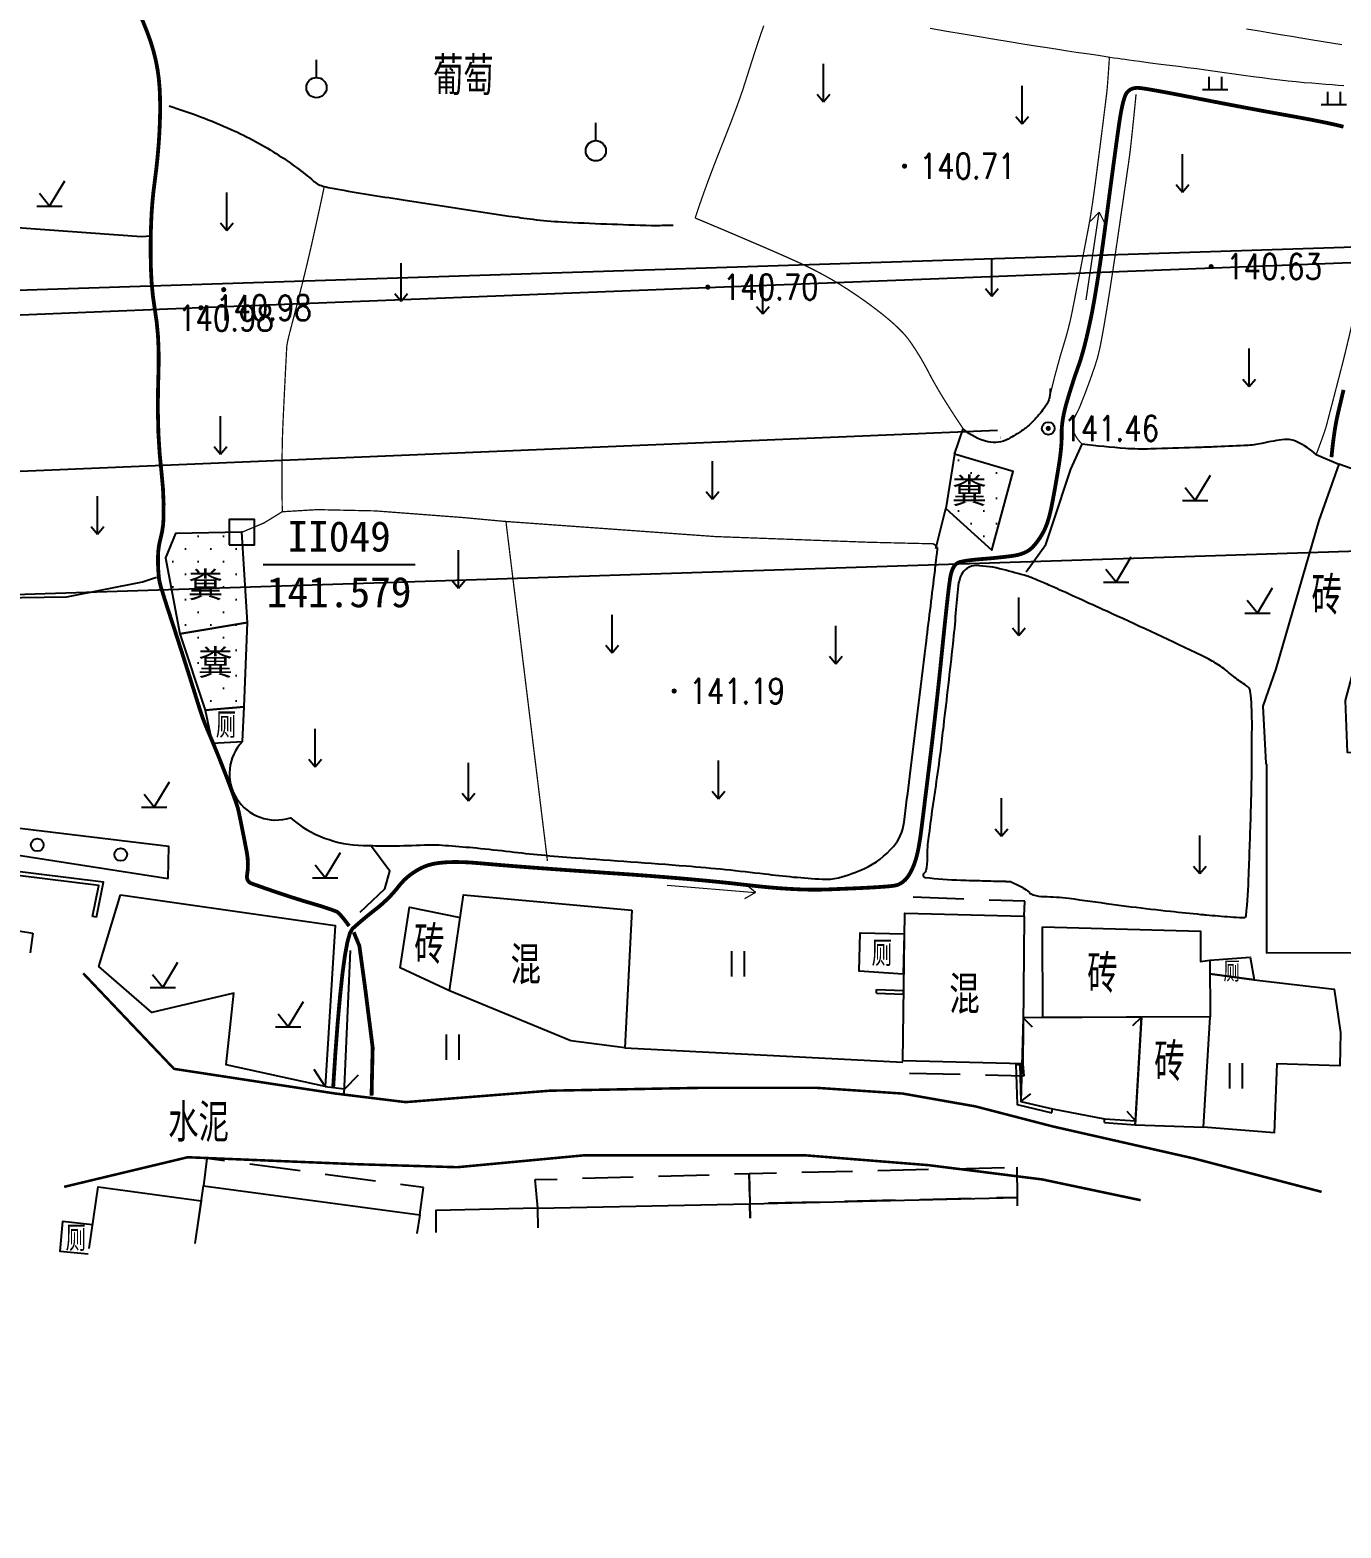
# Model space of a CAD drawing. Extents: x 529262 to 576451, y 2694391 to 2717535.
# Drawn here: x 566489.9 to 566541.6, y 2709348.9 to 2709408 of the extents above; entities that cross this region are included whole.
import ezdxf
from ezdxf.enums import TextEntityAlignment as Align
from ezdxf.xclip import XClip

# ---------------------------------------------------------------- set-up
doc = ezdxf.new("R2010")
doc.units = 0
doc.header["$XCLIPFRAME"] = 0
for name, pattern in [('X2', [10, 8, -2]), ('X3', [5, 4, -1]), ('X5', [3, 2, -1])]:
    doc.linetypes.add(name, pattern=pattern)
for name, color, linetype in [('DLDW', 8, 'Continuous'), ('DLSS', 4, 'Continuous'), ('DMTZ', 8, 'Continuous'), ('GCD', 8, 'Continuous'), ('GXYZ', 8, 'Continuous'), ('JMD', 8, 'Continuous'), ('KZD', 8, 'Continuous'), ('PP-COM', 7, 'Continuous'), ('RD-中线', 40, 'Continuous'), ('RD-红线', 7, 'Continuous'), ('ZBTZ', 8, 'Continuous'), ('ZJ', 7, 'Continuous'), ('污水管径标注_W10-', 202, 'Continuous')]:
    doc.layers.add(name, color=color, linetype=linetype)
doc.layers.add('SXSS', color=5, linetype='Continuous', lineweight=0)
doc.styles.add('HZ', font='rs.shx', dxfattribs={"width": 0.8, "bigfont": 'hztxt.shx'})
doc.styles.add('宋体', font='', dxfattribs={"width": 0.75})
doc.styles.get('宋体').set_extended_font_data('SimSun')
doc.linetypes.add('10421', pattern='A,2,[150,AAA.SHX,S=0.5,R=0,X=0,Y=0.5],1e-11', length=2)
doc.linetypes.add('10422', pattern='A,0.75,[150,AAA.SHX,S=0.5,R=0,X=0,Y=0.5],1.5,[177,AAA.SHX,S=1,R=0,X=0,Y=0.4],0.75', length=3)
doc.linetypes.add('1161', pattern='A,0,[149,AAA.SHX,S=0.15,R=0,X=0,Y=0],-1.6', length=1.6)
pattern_1 = [(0, (114.99765, 2.56804), (0.5, 0.5), [0, -1]), (0, (115.49765, 3.06804), (0.5, 0.5), [0, -1])]

# ---------------------------------------------------------------- blocks, each defined once
blk = doc.blocks.new('A$C19FD0107')
at = {"layer": 'RD-中线', "color": 8, "linetype": 'Continuous'}
blk.add_lwpolyline([(-3086.581, 14893.647), (-3108.229, 14899.635, 0.000046), (-3108.317, 14899.659), (-3236.522, 14935.098, 0.007364), (-3240.798, 14936.212), (-3481.528, 14995.181, 0.065736), (-3741.789, 15023.648), (-4056.288, 15016.622, -0.003768), (-4058.096, 15016.595), (-4121.61, 15016.134, 0.002785), (-4122.947, 15016.117), (-4376.617, 15011.447), (-4572.915, 15005.069)], format="xyb", dxfattribs=at)
at = {"layer": 'RD-中线', "color": 8, "linetype": 'Continuous', "flags": 128}
for points in [[(-4490.734, 14139.438, 0), (-4490.29, 14139.417)], [(-3818.251, 14086.168, 0), (-3817.74, 14086.169)]]:
    blk.add_lwpolyline(points, format="xyb", dxfattribs=at)
at = {"layer": 'RD-红线', "color": 8, "linetype": 'Continuous', "flags": 128}
blk.add_lwpolyline([(-4408.707, 14998.398), (-4537.913, 14994.2)], dxfattribs=at)
blk = doc.blocks.new('gc170')
at = {"color": 8, "linetype": 'Continuous'}
blk.add_circle((0, 0), 0.5, dxfattribs=at)
blk = doc.blocks.new('gc123')
at = {"color": 8}
for p, q in [((0, 0), (1.2, 2)), ((-1, 0), (1, 0)), ((0, 0), (-0.8, 1))]:
    blk.add_line(p, q, dxfattribs=at)
blk = doc.blocks.new('gc125')
at = {"color": 8}
blk.add_line((0, 0.8), (0, 2.2), dxfattribs=at)
blk.add_circle((0, 0), 0.8, dxfattribs=at)
blk = doc.blocks.new('gc119')
at = {"color": 8}
for p, q in [((-1, 0), (1, 0)), ((-0.5, 1), (-0.5, 0)), ((0.5, 1), (0.5, 0))]:
    blk.add_line(p, q, dxfattribs=at)
blk = doc.blocks.new('gc120')
at = {"color": 8}
for p, q in [((0, 0), (0, 3)), ((-0.5, 0.6), (0, 0)), ((0, 0), (0.5, 0.6))]:
    blk.add_line(p, q, dxfattribs=at)
blk = doc.blocks.new('gc121')
at = {"color": 8}
for p, q in [((-0.5, -1), (-0.5, 1)), ((0.5, -1), (0.5, 1))]:
    blk.add_line(p, q, dxfattribs=at)
blk = doc.blocks.new('gc086')
at = {"color": 8}
for p, q in [((0, 0), (7, 0)), ((7, 0), (6.18, 0.57)), ((7, 0), (6.18, -0.57))]:
    blk.add_line(p, q, dxfattribs=at)
blk = doc.blocks.new('gc115')
at = {"color": 8}
blk.add_lwpolyline([(-1, -1), (1, -1), (1, 1), (-1, 1)], close=True, dxfattribs=at)
blk.add_point((0, 0), dxfattribs=at)
blk = doc.blocks.new('GC200')
at = {"linetype": 'Continuous', "const_width": 0.2, "flags": 128}
blk.add_lwpolyline([(-0.1, 0, 1), (0.1, 0, 1)], format="xyb", close=True, dxfattribs=at)

msp = doc.modelspace()

# ---------------------------------------------------------------- hatches: boundary and pattern name
at = {"layer": 'DLDW', "linetype": 'Continuous'}
h = msp.add_hatch(dxfattribs=at)
h.set_pattern_fill('1061', color=252, scale=0.5, style=0)
h.set_pattern_definition(pattern_1)
h.paths.add_polyline_path([(566526.001, 2709389.163), (566527.808, 2709387.509), (566528.649, 2709390.621), (566526.334, 2709391.297)])
h = msp.add_hatch(dxfattribs=at)
h.set_pattern_fill('1061', color=252, scale=0.5, style=0)
h.set_pattern_definition(pattern_1)
h.paths.add_polyline_path([(566498.219, 2709388.221), (566495.604, 2709388.168), (566495.205, 2709387.207), (566495.78, 2709384.207), (566498.443, 2709384.66)])
h = msp.add_hatch(dxfattribs=at)
h.set_pattern_fill('1061', color=252, scale=0.5, style=0)
h.set_pattern_definition(pattern_1)
h.paths.add_polyline_path([(566495.78, 2709384.207), (566496.768, 2709381.198), (566498.306, 2709381.328), (566498.443, 2709384.66)])

# ---------------------------------------------------------------- linework, layer by layer
at = {"layer": 'DLDW', "color": 252, "linetype": 'Continuous', "flags": 128}
for points, elevation in [([(566526.001, 2709389.163), (566527.808, 2709387.509), (566528.649, 2709390.621), (566526.334, 2709391.297)], 141.288), ([(566498.219, 2709388.221), (566495.604, 2709388.168), (566495.205, 2709387.207), (566495.78, 2709384.207), (566498.443, 2709384.66)], 141.579), ([(566495.78, 2709384.207), (566496.768, 2709381.198), (566498.306, 2709381.328), (566498.443, 2709384.66)], 141.579), ([(566496.768, 2709381.198), (566497.05, 2709379.895), (566498.251, 2709379.967), (566498.306, 2709381.328)], 141.579), ([(566524.318, 2709370.789), (566522.576, 2709370.906), (566522.614, 2709372.415), (566524.357, 2709372.372)], -854.001)]:
    msp.add_lwpolyline(points, close=True, dxfattribs=dict(at, elevation=elevation))
for points, elevation in [([(566536.414, 2709371.33), (566538.011, 2709371.447), (566538.165, 2709370.56), (566536.416, 2709370.8)], -853.897), ([(566492.332, 2709360.894), (566491.139, 2709361.025), (566491.035, 2709359.847), (566492.159, 2709359.748)], -853.038)]:
    msp.add_lwpolyline(points, dxfattribs=dict(at, elevation=elevation))
at = {"layer": 'DLSS', "linetype": 'X3', "const_width": 0.15, "flags": 128}
msp.add_lwpolyline([(566491.21, 2709417.953, 0.020497), (566491.327, 2709416.384, 0.035976), (566491.494, 2709415.503, 0.005733), (566492.07, 2709413.429, 0.030897), (566492.205, 2709413.052, 0.013934), (566492.751, 2709411.873, -0.010537), (566493.484, 2709410.318, -0.004494), (566494.092, 2709408.922, -0.006685), (566494.479, 2709407.975, -0.038993), (566494.823, 2709406.85, -0.04086), (566494.976, 2709405.737, -0.017964), (566494.995, 2709404.781, -0.014194), (566494.941, 2709403.571, -0.015871), (566494.779, 2709402.035, 0.01993), (566494.66, 2709400.811, 0.01149), (566494.624, 2709399.74, 0.010384), (566494.635, 2709398.555, 0.03402), (566494.789, 2709397.004, -0.0353), (566494.933, 2709395.507, -0.014641), (566494.929, 2709394.472, 0.009824), (566494.908, 2709392.93, 0.027323), (566495.053, 2709390.552, -0.036304), (566495.13, 2709388.76, -0.059079), (566495.013, 2709387.98, 0.062971), (566494.91, 2709387.246, 0.02709), (566494.941, 2709386.486, 0.050442), (566495.02, 2709386.084, 0.005658), (566495.405, 2709384.87, -0.003279), (566496.078, 2709382.78, -0.000968), (566496.484, 2709381.484, 0.003351), (566496.603, 2709381.11, 0.023642), (566496.859, 2709380.434, -0.010074), (566497.503, 2709378.863, -0.003531), (566497.832, 2709377.995, -0.005887), (566498.019, 2709377.471, -0.030907), (566498.097, 2709377.19, -0.005489), (566498.417, 2709375.582, -0.089422), (566498.424, 2709374.675, 0.288108), (566498.539, 2709374.395, 0.069125), (566498.61, 2709374.358, 0.004463), (566499.772, 2709373.954, 0.011189), (566501.105, 2709373.537, -0.018273), (566501.918, 2709373.27, -0.119938), (566502.065, 2709373.17, -0.033578), (566502.454, 2709372.681)], format="xyb", dxfattribs=at)
msp.add_lwpolyline([(566502.635, 2709372.437), (566502.858, 2709371.896), (566503.082, 2709370.263), (566503.382, 2709367.889), (566503.339, 2709365.985)], dxfattribs=at)
at = {"layer": 'DLSS', "linetype": 'X2', "const_width": 0.1, "flags": 128}
msp.add_lwpolyline([(566540.827, 2709362.192), (566535.79, 2709363.509), (566530.212, 2709364.775), (566527.169, 2709365.564), (566524.294, 2709366.071), (566520.912, 2709366.296), (566516.29, 2709366.296), (566510.372, 2709366.184), (566504.679, 2709365.733), (566501.917, 2709366.071), (566495.544, 2709367.046), (566491.961, 2709370.815)], dxfattribs=at)
at = {"layer": 'DLSS', "linetype": 'Continuous', "flags": 128}
for points in [[(566501.508, 2709366.354), (566501.068, 2709367.022)], [(566502.266, 2709366.242), (566502.828, 2709366.812)], [(566501.508, 2709366.354), (566502.265, 2709366.252)]]:
    msp.add_lwpolyline(points, dxfattribs=at)
at = {"layer": 'DLSS', "linetype": 'Continuous', "const_width": 0.1, "flags": 128}
msp.add_lwpolyline([(566533.685, 2709361.863), (566529.798, 2709362.683), (566525.329, 2709363.244), (566520.412, 2709363.637), (566515.928, 2709363.637), (566511.758, 2709363.637), (566506.723, 2709363.165), (566502.75, 2709363.283), (566496.085, 2709363.558), (566491.207, 2709362.389)], dxfattribs=at)
at = {"layer": 'DMTZ', "linetype": '10422', "flags": 128}
for points in [[(566493.438, 2709373.915), (566501.897, 2709372.707), (566501.508, 2709366.354)], [(566502.258, 2709366.044), (566502.512, 2709371.721)]]:
    msp.add_lwpolyline(points, dxfattribs=at)
at = {"layer": 'DMTZ', "linetype": '10422'}
msp.add_lwpolyline([(566536.416, 2709370.8), (566538.165, 2709370.56), (566541.317, 2709370.193), (566541.571, 2709368.478), (566541.547, 2709367.171), (566539.064, 2709367.24), (566538.955, 2709364.525), (566536.159, 2709364.744)], dxfattribs=at)
at = {"layer": 'DMTZ', "linetype": '10421', "flags": 128}
msp.add_lwpolyline([(566513.332, 2709367.88), (566524.298, 2709367.312)], dxfattribs=at)
at = {"layer": 'GXYZ', "linetype": 'Continuous'}
msp.add_line((566528.041, 2709392.237, 24.628), (566483.161, 2709390.35, 24.628), dxfattribs=at)
at = {"layer": 'JMD', "linetype": 'Continuous'}
for p, q in [((566492.48, 2709373.033), (566492.333, 2709373.063)), ((566523.262, 2709370.034), (566523.268, 2709370.184)), ((566524.323, 2709369.989), (566524.329, 2709370.139)), ((566529.052, 2709369.063), (566529.401, 2709368.706)), ((566533.722, 2709369.084), (566533.359, 2709368.741)), ((566528.765, 2709367.214), (566528.915, 2709367.219)), ((566528.957, 2709365.754), (566529.353, 2709366.059)), ((566530.177, 2709365.317), (566530.211, 2709365.463)), ((566533.477, 2709364.992), (566533.148, 2709365.368)), ((566532.254, 2709364.929), (566532.264, 2709365.079)), ((566533.468, 2709364.842), (566533.479, 2709364.991))]:
    msp.add_line(p, q, dxfattribs=at)
at = {"layer": 'JMD', "linetype": 'Continuous', "flags": 128}
for points, elevation in [([(566546.291, 2709389.223), (566541.502, 2709390.912), (566540.715, 2709388.685), (566539.022, 2709382.833), (566538.504, 2709381.352), (566538.631, 2709379.103), (566538.649, 2709379.074), (566538.651, 2709371.621), (566542.758, 2709371.643), (566542.844, 2709379.515), (566541.844, 2709379.524), (566541.763, 2709381.588), (566543.201, 2709386.922), (566546.294, 2709386.71)], -855.879), ([(566513.605, 2709373.312), (566513.332, 2709367.88), (566511.202, 2709368.155), (566506.418, 2709370.125), (566506.969, 2709373.918)], -854.169), ([(566529.035, 2709367.241), (566524.3, 2709367.362), (566524.381, 2709373.196), (566529.091, 2709373.067)], -851.958), ([(566529.812, 2709372.646), (566536.052, 2709372.484), (566536.05, 2709371.288), (566536.414, 2709371.33), (566536.424, 2709369.096), (566529.828, 2709369.067)], -854.234)]:
    msp.add_lwpolyline(points, close=True, dxfattribs=dict(at, elevation=elevation))
at = {"layer": 'JMD', "flags": 128}
for points, elevation in [([(566492.48, 2709373.033), (566492.759, 2709374.414), (566478.195, 2709376.21), (566475.35, 2709376.609), (566470.028, 2709378.808), (566469.04, 2709377.095), (566468.931, 2709375.843)], 144.081), ([(566523.262, 2709370.034), (566524.323, 2709369.989)], -854.181), ([(566528.765, 2709367.214), (566528.811, 2709365.634), (566530.177, 2709365.317)], -852.759), ([(566532.254, 2709364.929), (566533.468, 2709364.842)], -854.62)]:
    msp.add_lwpolyline(points, dxfattribs=dict(at, elevation=elevation))
at = {"layer": 'JMD', "linetype": 'Continuous', "flags": 128}
for points, elevation in [([(566492.333, 2709373.063), (566492.58, 2709374.285), (566478.176, 2709376.061), (566475.311, 2709376.463), (566470.092, 2709378.619), (566469.186, 2709377.049), (566469.081, 2709375.83)], 144.081), ([(566506.418, 2709370.125), (566504.464, 2709371.026), (566504.839, 2709373.428), (566506.832, 2709373.018)], -853.38), ([(566523.268, 2709370.184), (566524.329, 2709370.139)], -854.181), ([(566528.915, 2709367.219), (566528.957, 2709365.754), (566530.211, 2709365.463)], -852.759), ([(566532.264, 2709365.079), (566533.479, 2709364.991)], -854.62), ([(566492.19, 2709359.956), (566492.557, 2709362.386), (566496.62, 2709361.834), (566496.365, 2709360.148)], -852.976), ([(566518.28, 2709361.155), (566518.269, 2709361.722), (566528.807, 2709361.973), (566528.813, 2709361.64)], 144.239), ([(566509.918, 2709360.771), (566509.902, 2709361.548), (566505.877, 2709361.456), (566505.879, 2709360.586)], 144.313), ([(566509.918, 2709360.771), (566509.902, 2709361.548), (566518.269, 2709361.722), (566518.28, 2709361.155)], 144.313)]:
    msp.add_lwpolyline(points, dxfattribs=dict(at, elevation=elevation))
at = {"layer": 'JMD', "linetype": 'X5', "flags": 128}
for points, elevation in [([(566477.896, 2709373.214), (566478.049, 2709374.343), (566489.972, 2709372.4), (566489.821, 2709371.222)], -851.506), ([(566529.091, 2709373.067), (566529.112, 2709373.658), (566524.403, 2709373.826), (566524.381, 2709373.196)], -851.958), ([(566529.035, 2709367.241), (566529.081, 2709366.763), (566524.279, 2709366.873), (566524.3, 2709367.362)], -851.958), ([(566505.241, 2709361.287), (566505.385, 2709362.365), (566496.834, 2709363.508), (566496.707, 2709362.428)], -850.224), ([(566509.902, 2709361.548), (566509.797, 2709362.674), (566518.24, 2709362.914), (566518.269, 2709361.722)], 144.313)]:
    msp.add_lwpolyline(points, dxfattribs=dict(at, elevation=elevation))
at = {"layer": 'JMD', "linetype": 'Continuous', "flags": 128}
for points in [[(566533.477, 2709364.992), (566533.722, 2709369.084), (566529.052, 2709369.063), (566528.957, 2709365.754), (566530.211, 2709365.463), (566532.264, 2709365.079)], [(566533.468, 2709364.842), (566536.159, 2709364.744), (566536.424, 2709369.096), (566533.722, 2709369.086)]]:
    msp.add_lwpolyline(points, close=True, dxfattribs=at)
at = {"layer": 'JMD', "linetype": 'X5', "elevation": -852.657, "flags": 128}
msp.add_lwpolyline([(566528.793, 2709363.165), (566528.807, 2709361.973), (566518.269, 2709361.722), (566518.24, 2709362.914)], close=True, dxfattribs=at)
at = {"layer": 'JMD', "linetype": 'Continuous', "flags": 128}
msp.add_lwpolyline([(566496.372, 2709360.149), (566496.707, 2709362.428), (566505.241, 2709361.287), (566505.131, 2709360.551)], dxfattribs=at)
at = {"layer": 'KZD', "linetype": 'Continuous'}
msp.add_line((566499.058, 2709386.951), (566505.058, 2709386.951), dxfattribs=at)
at = {"layer": 'SXSS', "color": 8, "linetype": 'Continuous'}
for points in [[(566525.386, 2709408.117), (566526.037, 2709408), (566526.679, 2709407.888), (566527.314, 2709407.781), (566527.926, 2709407.681), (566528.5, 2709407.587), (566529.036, 2709407.501), (566529.533, 2709407.421), (566529.993, 2709407.348), (566530.414, 2709407.282), (566530.798, 2709407.223), (566531.143, 2709407.171), (566531.456, 2709407.124), (566531.743, 2709407.081), (566532.005, 2709407.042), (566532.24, 2709407.007), (566532.45, 2709406.975), (566532.633, 2709406.948), (566532.791, 2709406.924), (566532.923, 2709406.904), (566533.057, 2709406.885), (566533.22, 2709406.862), (566533.413, 2709406.836), (566533.635, 2709406.806), (566533.886, 2709406.773), (566534.168, 2709406.737), (566534.478, 2709406.697), (566534.818, 2709406.654), (566535.175, 2709406.609), (566535.534, 2709406.563), (566535.896, 2709406.516), (566536.26, 2709406.467), (566536.628, 2709406.417), (566536.998, 2709406.367), (566537.371, 2709406.315), (566537.747, 2709406.262), (566538.119, 2709406.21), (566538.481, 2709406.162), (566538.832, 2709406.118), (566539.173, 2709406.077), (566539.504, 2709406.04), (566539.824, 2709406.006), (566540.134, 2709405.976), (566540.434, 2709405.95), (566540.72, 2709405.926), (566540.99, 2709405.904), (566541.242, 2709405.884), (566541.478, 2709405.866), (566541.697, 2709405.85)], [(566541.619, 2709407.452), (566541.222, 2709407.519), (566540.808, 2709407.588), (566540.396, 2709407.657), (566540.005, 2709407.722), (566539.636, 2709407.784), (566539.288, 2709407.842), (566538.962, 2709407.896), (566538.658, 2709407.946), (566538.375, 2709407.993), (566538.114, 2709408.037), (566537.866, 2709408.078)]]:
    msp.add_lwpolyline(points, dxfattribs=at)
at = {"layer": 'SXSS', "color": 8, "linetype": 'Continuous', "const_width": 0.15, "flags": 128}
for points in [[(566501.821, 2709366.278), (566501.912, 2709367.674), (566502.004, 2709368.895), (566502.098, 2709369.943), (566502.192, 2709370.816), (566502.287, 2709371.516), (566502.384, 2709372.042), (566502.481, 2709372.393), (566502.58, 2709372.571), (566502.681, 2709372.662), (566502.786, 2709372.755), (566502.895, 2709372.85), (566503.008, 2709372.946), (566503.126, 2709373.043), (566503.247, 2709373.142), (566503.373, 2709373.243), (566503.503, 2709373.345), (566503.633, 2709373.449), (566503.758, 2709373.556), (566503.878, 2709373.666), (566503.994, 2709373.778), (566504.105, 2709373.892), (566504.211, 2709374.009), (566504.313, 2709374.129), (566504.41, 2709374.251), (566504.509, 2709374.371), (566504.615, 2709374.485), (566504.729, 2709374.592), (566504.851, 2709374.692), (566504.981, 2709374.785), (566505.118, 2709374.872), (566505.263, 2709374.952), (566505.416, 2709375.025), (566505.588, 2709375.089), (566505.79, 2709375.139), (566506.023, 2709375.175), (566506.286, 2709375.198), (566506.579, 2709375.208), (566506.903, 2709375.205), (566507.257, 2709375.188), (566507.642, 2709375.157), (566508.07, 2709375.119), (566508.555, 2709375.078), (566509.097, 2709375.034), (566509.695, 2709374.988), (566510.35, 2709374.94), (566511.062, 2709374.888), (566511.83, 2709374.835), (566512.655, 2709374.778), (566513.486, 2709374.721), (566514.273, 2709374.663), (566515.014, 2709374.605), (566515.711, 2709374.546), (566516.363, 2709374.488), (566516.97, 2709374.429), (566517.532, 2709374.37), (566518.05, 2709374.311), (566518.534, 2709374.257), (566518.996, 2709374.211), (566519.435, 2709374.174), (566519.852, 2709374.147), (566520.246, 2709374.128), (566520.617, 2709374.118), (566520.967, 2709374.117), (566521.293, 2709374.124), (566521.598, 2709374.136), (566521.881, 2709374.148), (566522.143, 2709374.159), (566522.383, 2709374.169), (566522.601, 2709374.179), (566522.799, 2709374.189), (566522.974, 2709374.198), (566523.128, 2709374.206), (566523.267, 2709374.214), (566523.395, 2709374.223), (566523.512, 2709374.231), (566523.62, 2709374.239), (566523.717, 2709374.247), (566523.804, 2709374.255), (566523.881, 2709374.264), (566523.948, 2709374.272), (566524.008, 2709374.283), (566524.067, 2709374.298), (566524.125, 2709374.319), (566524.181, 2709374.345), (566524.236, 2709374.377), (566524.289, 2709374.413), (566524.34, 2709374.454), (566524.39, 2709374.501), (566524.439, 2709374.554), (566524.486, 2709374.613), (566524.533, 2709374.68), (566524.578, 2709374.755), (566524.623, 2709374.836), (566524.666, 2709374.924), (566524.709, 2709375.02), (566524.75, 2709375.123), (566524.791, 2709375.237), (566524.829, 2709375.366), (566524.866, 2709375.511), (566524.902, 2709375.671), (566524.936, 2709375.847), (566524.968, 2709376.037), (566524.999, 2709376.244), (566525.029, 2709376.465), (566525.059, 2709376.71), (566525.094, 2709376.987), (566525.132, 2709377.295), (566525.174, 2709377.635), (566525.22, 2709378.007), (566525.27, 2709378.41), (566525.323, 2709378.845), (566525.38, 2709379.311), (566525.439, 2709379.8), (566525.498, 2709380.299), (566525.557, 2709380.811), (566525.616, 2709381.334), (566525.674, 2709381.869), (566525.733, 2709382.416), (566525.791, 2709382.974), (566525.849, 2709383.544), (566525.905, 2709384.092), (566525.956, 2709384.587), (566526.003, 2709385.027), (566526.045, 2709385.412), (566526.082, 2709385.744), (566526.115, 2709386.021), (566526.144, 2709386.243), (566526.168, 2709386.412), (566526.193, 2709386.545), (566526.225, 2709386.663), (566526.264, 2709386.766), (566526.309, 2709386.853), (566526.362, 2709386.925), (566526.421, 2709386.982), (566526.487, 2709387.023), (566526.559, 2709387.049), (566526.64, 2709387.067), (566526.728, 2709387.083), (566526.824, 2709387.099), (566526.929, 2709387.114), (566527.042, 2709387.128), (566527.163, 2709387.141), (566527.292, 2709387.153), (566527.429, 2709387.165), (566527.571, 2709387.176), (566527.713, 2709387.188), (566527.855, 2709387.201), (566527.998, 2709387.215), (566528.142, 2709387.23), (566528.286, 2709387.246), (566528.43, 2709387.263), (566528.575, 2709387.281), (566528.715, 2709387.302), (566528.845, 2709387.329), (566528.965, 2709387.363), (566529.075, 2709387.404), (566529.175, 2709387.45), (566529.265, 2709387.503), (566529.345, 2709387.563), (566529.416, 2709387.628), (566529.48, 2709387.698), (566529.542, 2709387.771), (566529.601, 2709387.847), (566529.658, 2709387.925), (566529.713, 2709388.006), (566529.766, 2709388.09), (566529.817, 2709388.176), (566529.865, 2709388.265), (566529.911, 2709388.361), (566529.956, 2709388.468), (566529.999, 2709388.586), (566530.04, 2709388.714), (566530.08, 2709388.853), (566530.118, 2709389.003), (566530.155, 2709389.163), (566530.189, 2709389.335), (566530.223, 2709389.513), (566530.257, 2709389.694), (566530.29, 2709389.877), (566530.323, 2709390.064), (566530.356, 2709390.253), (566530.389, 2709390.444), (566530.421, 2709390.639), (566530.453, 2709390.836), (566530.483, 2709391.03), (566530.509, 2709391.215), (566530.53, 2709391.391), (566530.546, 2709391.557), (566530.559, 2709391.714), (566530.566, 2709391.862), (566530.57, 2709392.001), (566530.569, 2709392.131), (566530.569, 2709392.26), (566530.578, 2709392.398), (566530.594, 2709392.545), (566530.617, 2709392.701), (566530.648, 2709392.866), (566530.687, 2709393.039), (566530.733, 2709393.221), (566530.787, 2709393.412), (566530.844, 2709393.605), (566530.902, 2709393.792), (566530.958, 2709393.973), (566531.015, 2709394.149), (566531.071, 2709394.319), (566531.126, 2709394.484), (566531.181, 2709394.643), (566531.236, 2709394.796), (566531.291, 2709394.957), (566531.348, 2709395.138), (566531.406, 2709395.339), (566531.465, 2709395.561), (566531.526, 2709395.802), (566531.588, 2709396.064), (566531.651, 2709396.347), (566531.716, 2709396.649), (566531.783, 2709396.986), (566531.853, 2709397.37), (566531.926, 2709397.801), (566532.003, 2709398.281), (566532.083, 2709398.808), (566532.166, 2709399.383), (566532.252, 2709400.005), (566532.341, 2709400.675), (566532.428, 2709401.341), (566532.509, 2709401.951), (566532.583, 2709402.505), (566532.65, 2709403.002), (566532.71, 2709403.444), (566532.763, 2709403.829), (566532.81, 2709404.158), (566532.849, 2709404.431), (566532.886, 2709404.663), (566532.923, 2709404.871), (566532.961, 2709405.054), (566532.999, 2709405.211), (566533.038, 2709405.344), (566533.077, 2709405.452), (566533.117, 2709405.534), (566533.158, 2709405.592), (566533.201, 2709405.634), (566533.248, 2709405.67), (566533.299, 2709405.7), (566533.353, 2709405.724), (566533.412, 2709405.741), (566533.475, 2709405.752), (566533.541, 2709405.757), (566533.612, 2709405.755), (566533.712, 2709405.745), (566533.866, 2709405.723), (566534.075, 2709405.688), (566534.339, 2709405.642), (566534.656, 2709405.584), (566535.029, 2709405.514), (566535.456, 2709405.432), (566535.937, 2709405.338), (566536.439, 2709405.24), (566536.929, 2709405.145), (566537.406, 2709405.054), (566537.871, 2709404.966), (566538.323, 2709404.882), (566538.763, 2709404.801), (566539.191, 2709404.723), (566539.605, 2709404.649), (566539.998, 2709404.578), (566540.359, 2709404.51), (566540.688, 2709404.446), (566540.986, 2709404.386), (566541.251, 2709404.328), (566541.485, 2709404.275), (566541.687, 2709404.224)], [(566541.215, 2709391.184), (566541.24, 2709391.439), (566541.267, 2709391.681), (566541.296, 2709391.91), (566541.326, 2709392.127), (566541.357, 2709392.331), (566541.391, 2709392.522), (566541.425, 2709392.701), (566541.461, 2709392.867), (566541.503, 2709393.048), (566541.556, 2709393.27), (566541.618, 2709393.534), (566541.691, 2709393.839)]]:
    msp.add_lwpolyline(points, dxfattribs=at)
at = {"layer": 'ZBTZ', "linetype": 'Continuous', "const_width": 0.05, "flags": 128}
for points in [[(566516.109, 2709400.622), (566516.21, 2709400.93), (566516.319, 2709401.251), (566516.437, 2709401.587), (566516.564, 2709401.937), (566516.699, 2709402.3), (566516.842, 2709402.678), (566516.994, 2709403.07), (566517.155, 2709403.475), (566517.313, 2709403.875), (566517.459, 2709404.248), (566517.592, 2709404.595), (566517.712, 2709404.915), (566517.82, 2709405.209), (566517.915, 2709405.476), (566517.997, 2709405.717), (566518.066, 2709405.932), (566518.13, 2709406.134), (566518.194, 2709406.336), (566518.259, 2709406.54), (566518.324, 2709406.744), (566518.39, 2709406.95), (566518.457, 2709407.156), (566518.524, 2709407.363), (566518.592, 2709407.571), (566518.663, 2709407.782), (566518.737, 2709407.995), (566518.815, 2709408.212)], [(566526.687, 2709392.296), (566526.464, 2709392.631), (566526.257, 2709392.948), (566526.067, 2709393.246), (566525.893, 2709393.525), (566525.735, 2709393.785), (566525.594, 2709394.027), (566525.469, 2709394.25), (566525.36, 2709394.455), (566525.259, 2709394.647), (566525.158, 2709394.833), (566525.056, 2709395.013), (566524.953, 2709395.186), (566524.849, 2709395.354), (566524.744, 2709395.516), (566524.639, 2709395.671), (566524.533, 2709395.821), (566524.413, 2709395.973), (566524.266, 2709396.135), (566524.092, 2709396.309), (566523.891, 2709396.493), (566523.662, 2709396.688), (566523.407, 2709396.893), (566523.124, 2709397.11), (566522.815, 2709397.337), (566522.49, 2709397.565), (566522.162, 2709397.783), (566521.832, 2709397.992), (566521.499, 2709398.191), (566521.163, 2709398.38), (566520.824, 2709398.56), (566520.482, 2709398.731), (566520.138, 2709398.891), (566519.772, 2709399.055), (566519.367, 2709399.234), (566518.923, 2709399.427), (566518.439, 2709399.636), (566517.915, 2709399.86), (566517.353, 2709400.099), (566516.75, 2709400.353), (566516.109, 2709400.622)], [(566510.279, 2709375.247), (566508.64, 2709388.651)]]:
    msp.add_lwpolyline(points, dxfattribs=at)
at = {"layer": 'ZBTZ', "linetype": 'Continuous', "const_width": 0.05, "elevation": 141.277, "flags": 128}
msp.add_lwpolyline([(566530.089, 2709393.543, -0.018519), (566530.747, 2709395.951, 0.020802), (566530.987, 2709396.948, 0.001507), (566531.625, 2709400.236, 0.008432), (566531.727, 2709400.826, 0.006129), (566531.898, 2709402.018, 0.002101), (566532.34, 2709405.501, 0.011469), (566532.373, 2709405.832, 0.00327), (566532.454, 2709406.994)], format="xyb", dxfattribs=at)
at = {"layer": 'ZBTZ', "linetype": '1161', "flags": 128}
for points, elevation in [([(566494.633, 2709399.905), (566494.259, 2709399.882), (566488.431, 2709400.303), (566482.325, 2709401.035), (566477.414, 2709402.569), (566472.147, 2709404.451), (566468.646, 2709406.359), (566468.396, 2709406.601), (566466.897, 2709406.153), (566465.714, 2709405.664), (566464.83, 2709405.284), (566464.067, 2709405.272), (566462.774, 2709403.881), (566461.27, 2709402.032), (566462.516, 2709398.267), (566465.16, 2709394.401), (566469.815, 2709390.35), (566474.131, 2709388.356), (566479.529, 2709386.814), (566486.841, 2709385.601), (566491.32, 2709385.677), (566494.295, 2709386.264), (566494.857, 2709386.45)], 141.553), ([(566526.334, 2709391.297), (566526.687, 2709392.296)], 141.254), ([(566525.601, 2709387.582), (566526.001, 2709389.163)], 141.579)]:
    msp.add_lwpolyline(points, dxfattribs=dict(at, elevation=elevation))
for points in [[(566495.349, 2709405.043, -0.030915), (566497.8, 2709404.119, -0.037779), (566499.685, 2709403.095, -0.033345), (566501.047, 2709402.081, 0.120165), (566501.473, 2709401.866, 0.015025), (566502.089, 2709401.742, 0.003616), (566504.668, 2709401.324, 0.001307), (566508.766, 2709400.7, 0.005729), (566509.703, 2709400.571, 0.018506), (566510.837, 2709400.47, 0.005945), (566514.376, 2709400.33, 0.011356), (566514.542, 2709400.329, 0.002697), (566515.24, 2709400.345)], [(566540.612, 2709391.287, 0.072957), (566539.85, 2709391.791, 0.134561), (566539.355, 2709391.876, 0.035195), (566538.536, 2709391.738, -0.047702), (566537.928, 2709391.651, -0.000778), (566536.705, 2709391.595, -0.001579), (566536.102, 2709391.571, -0.001567), (566535.838, 2709391.561, -0.000235), (566534.081, 2709391.507, -0.025063), (566533.088, 2709391.527, -0.014484), (566531.38, 2709391.697)]]:
    msp.add_lwpolyline(points, format="xyb", dxfattribs=at)
at = {"layer": 'ZBTZ', "linetype": 'Continuous', "const_width": 0.05, "flags": 128}
for points in [[(566531.38, 2709391.697, -0.127448), (566531.028, 2709392.229, -0.18539), (566531.044, 2709392.675, -0.025084), (566531.179, 2709392.953, 0.02928), (566531.292, 2709393.192, 0.015507), (566531.89, 2709394.808, 0.033157), (566532.095, 2709395.588, 0.006248), (566532.288, 2709396.656, 0.003851), (566532.565, 2709398.394, 0.001385), (566532.682, 2709399.175, 0.000299), (566533.208, 2709402.796, 0.008727), (566533.304, 2709403.557, 0.003425), (566533.503, 2709405.5)], [(566540.612, 2709391.287, 0.006034), (566540.938, 2709392.182, 0.02001), (566541.022, 2709392.457, 0.001327), (566541.613, 2709394.734, 0.00395), (566541.804, 2709395.501, 0.002599), (566542.208, 2709397.225, 0.02234), (566542.245, 2709397.427), (566542.425, 2709398.743), (566542.605, 2709400.059, 0.043286), (566542.609, 2709400.129, 0.003093), (566542.567, 2709401.099, 0.000673), (566542.546, 2709401.501, 0.000203), (566542.476, 2709402.836, 0.005404), (566542.466, 2709402.996, 0.001607), (566542.424, 2709403.533)], [(566501.473, 2709401.866, -0.003585), (566500.985, 2709399.631, -0.005291), (566500.628, 2709398.123, -0.003843), (566500.106, 2709396.087, 0.018005), (566500.007, 2709395.65, 0.033539), (566499.99, 2709395.509, 0.001605), (566499.844, 2709392.543, 0.009423), (566499.808, 2709391.199, 0.005847), (566499.815, 2709389.031)]]:
    msp.add_lwpolyline(points, format="xyb", dxfattribs=at)
at = {"layer": 'ZBTZ', "linetype": '1161', "flags": 128}
for points, elevation in [([(566530.118, 2709393.9, -0.043154), (566530.089, 2709393.543, -0.080994), (566530.028, 2709393.361, -0.043504), (566529.816, 2709393.035, -0.026884), (566529.402, 2709392.56, -0.047528), (566529.058, 2709392.267, -0.030449), (566528.456, 2709391.899, -0.179183), (566527.661, 2709391.792, -0.129017), (566526.687, 2709392.296)], 141.277), ([(566498.251, 2709379.967, 0.786014), (566500.134, 2709376.957, 0.175582), (566503.011, 2709375.86, 0.000975), (566503.981, 2709375.846, 0.006955), (566504.117, 2709375.846, 0.006554), (566505.422, 2709375.883, -0.018782), (566505.877, 2709375.885, -0.01078), (566506.379, 2709375.857, -0.004928), (566507.475, 2709375.762, -0.005096), (566508.809, 2709375.619, 0.00558), (566510.029, 2709375.489, 0.006139), (566511.388, 2709375.377, -0.001915), (566515.749, 2709375.054, -0.011419), (566518.853, 2709374.74, 0.015571), (566521.132, 2709374.529, 0.078361), (566521.766, 2709374.59, 0.045778), (566522.789, 2709374.955, 0.107081), (566523.928, 2709375.817, 0.147324), (566524.352, 2709376.776, 0.000533), (566524.577, 2709378.589, 0.000187), (566525.209, 2709383.745, 0.000001), (566525.549, 2709386.529, 0.000011), (566525.593, 2709386.887, 0.002324), (566525.646, 2709387.345, 0.004639), (566525.67, 2709387.575, 0.200646), (566525.654, 2709387.626, 0.05138), (566525.51, 2709387.765)], 141.579)]:
    msp.add_lwpolyline(points, format="xyb", dxfattribs=dict(at, elevation=elevation))
at = {"layer": 'ZBTZ', "linetype": 'Continuous', "const_width": 0.1}
msp.add_lwpolyline([(566528.156, 2709391.953), (566528.141, 2709391.956)], dxfattribs=at)
at = {"layer": 'ZBTZ', "linetype": '1161', "flags": 128}
for points in [[(566529.167, 2709386.653), (566529.95, 2709387.743), (566530.219, 2709388.571), (566530.925, 2709390.714), (566531.38, 2709391.697)], [(566540.612, 2709391.287), (566541.502, 2709390.912)], [(566502.894, 2709373.226), (566503.857, 2709374.153), (566504.059, 2709374.846), (566503.334, 2709375.825)], [(566501.508, 2709366.354), (566497.599, 2709367.211), (566497.904, 2709370.027), (566494.67, 2709369.276), (566492.574, 2709371.087), (566493.438, 2709373.915)]]:
    msp.add_lwpolyline(points, dxfattribs=at)
at = {"layer": 'ZBTZ', "linetype": 'Continuous', "const_width": 0.05, "elevation": 141.579, "flags": 128}
msp.add_lwpolyline([(566498.219, 2709388.221), (566499.091, 2709388.586), (566499.815, 2709389.031), (566501.191, 2709389.114), (566503.485, 2709389.064), (566507.005, 2709388.797), (566508.526, 2709388.655), (566516.903, 2709388.051), (566522.969, 2709387.826), (566525.51, 2709387.765)], dxfattribs=at)
at = {"layer": 'ZBTZ', "linetype": '1161', "elevation": 141.579, "flags": 128}
msp.add_lwpolyline([(566537.795, 2709373.02, 0.329703), (566537.849, 2709373.08, 0.014632), (566537.954, 2709374.715, 0.000666), (566538.036, 2709377.17, 0.002232), (566538.056, 2709377.902, 0.003839), (566538.071, 2709378.826, 0.00185), (566538.079, 2709380.742, 0.027736), (566538.012, 2709381.948, 0.189232), (566537.927, 2709382.11, 0.039138), (566537.792, 2709382.209, -0.022644), (566537.554, 2709382.373, -0.013095), (566537.097, 2709382.737, 0.023667), (566536.839, 2709382.934, 0.038041), (566536.3, 2709383.248, 0.006052), (566532.756, 2709384.916, 0.000403), (566530.563, 2709385.913, 0.002382), (566530.191, 2709386.08, 0.003295), (566529.923, 2709386.197, 0.001755), (566529.417, 2709386.411, 0.02821), (566529.203, 2709386.487, 0.006441), (566528.245, 2709386.752, 0.057089), (566527.198, 2709386.904, 0.160888), (566526.83, 2709386.795, 0.123744), (566526.616, 2709386.548, 0.08805), (566526.484, 2709386.113, 0.012561), (566526.383, 2709385.033, -0.011111), (566526.272, 2709383.812, -0.000585), (566525.902, 2709380.583, -0.001876), (566525.781, 2709379.578, -0.006226), (566525.597, 2709378.225, 0.004168), (566525.314, 2709376.205, 0.0328), (566525.26, 2709375.384, -0.051448), (566525.207, 2709374.861, -0.199853), (566525.136, 2709374.758, 0.292908), (566525.099, 2709374.676, 0.337908), (566525.179, 2709374.599, 0.023815), (566526.592, 2709374.493, 0.000039), (566527.449, 2709374.47, -0.000077), (566527.884, 2709374.459, -0.000097), (566528.348, 2709374.446, -0.000311), (566528.492, 2709374.442, -0.099098), (566528.602, 2709374.417, -0.022667), (566529.037, 2709374.196, -0.06844), (566529.293, 2709374.002, 0.125238), (566529.446, 2709373.91, 0.07002), (566529.869, 2709373.847, -0.030442), (566530.848, 2709373.777, -0.002724), (566532.531, 2709373.546, 0.005866), (566533.313, 2709373.443, 0.002544), (566534.864, 2709373.266, 0.003299), (566536.062, 2709373.143, 0.002464), (566536.267, 2709373.124, 0.000526), (566537.229, 2709373.043, 0.011028), (566537.708, 2709373.013, 0.060817)], format="xyb", close=True, dxfattribs=at)
at = {"layer": 'ZBTZ', "linetype": '1161', "elevation": 141.68, "flags": 128}
msp.add_lwpolyline([(566495.307, 2709374.553), (566495.335, 2709375.823), (566486.502, 2709376.882), (566486.352, 2709375.949)], close=True, dxfattribs=at)
at = {"layer": '污水管径标注_W10-'}
msp.add_lwpolyline([(566356.709, 2709391.162), (566376.689, 2709392.049), (566396.67, 2709392.937), (566416.649, 2709393.824), (566436.633, 2709394.643), (566456.617, 2709395.461), (566476.6, 2709396.279), (566496.582, 2709397.097), (566516.568, 2709397.875), (566536.553, 2709398.653), (566556.538, 2709399.43), (566576.523, 2709400.208), (566581.888, 2709400.416), (566582.308, 2709388.774)], dxfattribs=at)

# ---------------------------------------------------------------- block references
at = {"layer": 'GCD', "linetype": 'Continuous'}
ref = msp.add_blockref('GC200', (566524.369, 2709402.671, 140.71), dxfattribs=dict(at, xscale=0.5, yscale=0.5, zscale=0.5))
ref.add_attrib('height', '140.71', dxfattribs={"linetype": 'Continuous', "height": 1, "style": 'HZ', "width": 0.8}).set_placement((566524.969, 2709402.671, 140.71), align=Align.MIDDLE_LEFT)
ref = msp.add_blockref('GC200', (566524.369, 2709402.671, 140.71), dxfattribs=dict(at, xscale=0.5, yscale=0.5, zscale=0.5))
ref.add_attrib('height', '140.71', dxfattribs={"linetype": 'Continuous', "height": 1, "style": 'HZ', "width": 0.8}).set_placement((566524.969, 2709402.671, 140.71), align=Align.MIDDLE_LEFT)
ref = msp.add_blockref('GC200', (566536.465, 2709398.703, 140.63), dxfattribs=dict(at, xscale=0.5, yscale=0.5, zscale=0.5))
ref.add_attrib('height', '140.63', dxfattribs={"linetype": 'Continuous', "height": 1, "style": 'HZ', "width": 0.8}).set_placement((566537.065, 2709398.703, 140.63), align=Align.MIDDLE_LEFT)
ref = msp.add_blockref('GC200', (566497.505, 2709397.795, 140.98), dxfattribs=dict(at, xscale=0.5, yscale=0.5, zscale=0.5))
ref.add_attrib('height', '140.98', dxfattribs={"linetype": 'Continuous', "height": 1, "style": 'HZ', "width": 0.8}).set_placement((566495.708, 2709396.666, 140.98), align=Align.MIDDLE_LEFT)
ref = msp.add_blockref('GC200', (566497.505, 2709397.795, 140.98), dxfattribs=dict(at, xscale=0.5, yscale=0.5, zscale=0.5))
ref.add_attrib('height', '140.98', dxfattribs={"linetype": 'Continuous', "height": 1, "style": 'HZ', "width": 0.8}).set_placement((566495.708, 2709396.666, 140.98), align=Align.MIDDLE_LEFT)
ref = msp.add_blockref('GC200', (566516.603, 2709397.896, 140.7), dxfattribs=dict(at, xscale=0.5, yscale=0.5, zscale=0.5))
ref.add_attrib('height', '140.70', dxfattribs={"linetype": 'Continuous', "height": 1, "style": 'HZ', "width": 0.8}).set_placement((566517.203, 2709397.896, 140.7), align=Align.MIDDLE_LEFT)
ref = msp.add_blockref('GC200', (566496.603, 2709397.081, 140.98), dxfattribs=dict(at, xscale=0.5, yscale=0.5, zscale=0.5))
ref.add_attrib('height', '140.98', dxfattribs={"linetype": 'Continuous', "height": 1, "style": 'HZ', "width": 0.8}).set_placement((566497.203, 2709397.081, 140.98), align=Align.MIDDLE_LEFT)
ref = msp.add_blockref('GC200', (566530.039, 2709392.321, 141.462), dxfattribs=dict(at, xscale=0.5, yscale=0.5, zscale=0.5))
ref.add_attrib('height', '141.46', dxfattribs={"linetype": 'Continuous', "height": 1, "style": 'HZ', "width": 0.8}).set_placement((566530.639, 2709392.321, 141.462), align=Align.MIDDLE_LEFT)
ref = msp.add_blockref('GC200', (566515.278, 2709381.956, 141.19), dxfattribs=dict(at, xscale=0.5, yscale=0.5, zscale=0.5))
ref.add_attrib('height', '141.19', dxfattribs={"linetype": 'Continuous', "height": 1, "style": 'HZ', "width": 0.8}).set_placement((566515.878, 2709381.956, 141.19), align=Align.MIDDLE_LEFT)
ref = msp.add_blockref('GC200', (566515.278, 2709381.956, 141.19), dxfattribs=dict(at, xscale=0.5, yscale=0.5, zscale=0.5))
ref.add_attrib('height', '141.19', dxfattribs={"linetype": 'Continuous', "height": 1, "style": 'HZ', "width": 0.8}).set_placement((566515.878, 2709381.956, 141.19), align=Align.MIDDLE_LEFT)
at = {"layer": 'GXYZ', "linetype": 'Continuous', "xscale": 0.5, "yscale": 0.5}
msp.add_blockref('gc170', (566530.039, 2709392.321, 24.628), dxfattribs=at)
at = {"layer": 'KZD', "linetype": 'Continuous', "xscale": 0.5, "yscale": 0.5}
msp.add_blockref('gc115', (566498.219, 2709388.221, 141.579), dxfattribs=at)
at = {"layer": 'PP-COM'}
ref = msp.add_blockref('A$C19FD0107', (570997.993, 2694390.603), dxfattribs=at)
XClip(ref).set_block_clipping_path([(-9366.4383134884, 14428.6043910822), (-3328.4480743363, 17452.7484863754)])
at = {"layer": 'SXSS', "color": 8, "linetype": 'Continuous'}
for p, xscale, yscale, zscale, rotation in [((566531.537, 2709397.394), 0.5000000001274266, 0.5000000001274266, 0.5000000001274266, 81.60669764115895), ((566515.004, 2709374.295), 0.5000000000066451, 0.5000000000066451, 0.5000000000066451, 355.2201230276141)]:
    msp.add_blockref('gc086', p, dxfattribs=dict(at, xscale=xscale, yscale=yscale, zscale=zscale, rotation=rotation))
at = {"layer": 'ZBTZ', "linetype": 'Continuous', "xscale": 0.5, "yscale": 0.5}
for name, p in [('gc125', (566501.165, 2709405.766)), ('gc120', (566521.177, 2709405.203)), ('gc119', (566536.631, 2709405.691)), ('gc120', (566529.012, 2709404.334)), ('gc119', (566541.309, 2709405.103)), ('gc125', (566512.187, 2709403.275)), ('gc120', (566535.33, 2709401.641)), ('gc123', (566490.633, 2709401.084)), ('gc120', (566497.624, 2709400.134)), ('gc120', (566504.506, 2709397.337)), ('gc120', (566527.815, 2709397.539)), ('gc120', (566518.781, 2709396.836)), ('gc120', (566537.963, 2709393.967)), ('gc120', (566497.375, 2709391.308)), ('gc120', (566516.787, 2709389.531)), ('gc123', (566535.837, 2709389.475)), ('gc120', (566492.525, 2709388.15)), ('gc120', (566506.763, 2709386.015)), ('gc123', (566532.717, 2709386.249)), ('gc120', (566528.883, 2709384.153)), ('gc123', (566538.291, 2709385.023)), ('gc120', (566512.837, 2709383.464)), ('gc120', (566521.656, 2709383.028)), ('gc120', (566501.115, 2709378.963)), ('gc120', (566507.162, 2709377.62)), ('gc120', (566517.028, 2709377.708)), ('gc123', (566494.766, 2709377.368)), ('gc120', (566528.192, 2709376.223)), ('gc170', (566490.149, 2709375.881)), ('gc120', (566536.024, 2709374.751)), ('gc170', (566493.444, 2709375.502)), ('gc123', (566501.508, 2709374.589)), ('gc123', (566495.098, 2709370.26)), ('gc121', (566517.802, 2709371.192)), ('gc123', (566500.047, 2709368.704)), ('gc121', (566506.54, 2709367.899)), ('gc121', (566537.457, 2709366.771))]:
    msp.add_blockref(name, p, dxfattribs=at)

# ---------------------------------------------------------------- texts
at = {"layer": 'DLDW', "color": 252, "linetype": 'Continuous', "style": 'HZ', "width": 0.8}
for height, p in [(1, (566497.594, 2709380.625)), (1, (566523.473, 2709371.62)), (0.8, (566537.275, 2709370.903)), (1, (566491.668, 2709360.379))]:
    msp.add_text('厕', height=height, dxfattribs=at).set_placement(p, align=Align.MIDDLE)
at = {"layer": 'JMD', "linetype": 'Continuous', "style": 'HZ', "width": 0.8}
for s, p in [('砖', (566541.628, 2709385.723)), ('砖', (566506.222, 2709371.939)), ('混', (566510.021, 2709371.136)), ('砖', (566532.777, 2709370.801)), ('混', (566527.332, 2709369.972)), ('砖', (566535.419, 2709367.319))]:
    msp.add_text(s, height=1.5, dxfattribs=at).set_placement(p, align=Align.MIDDLE_RIGHT)
at = {"layer": 'KZD', "linetype": 'Continuous', "style": '宋体'}
for s, p in [('II049', (566502.058, 2709388.051)), ('141.579', (566502.058, 2709385.851))]:
    msp.add_text(s, height=1.2, dxfattribs=at).set_placement(p, align=Align.MIDDLE)
at = {"layer": 'ZJ', "color": 8, "linetype": 'Continuous', "style": 'HZ', "width": 0.8}
for s, p in [('葡萄', (566506.963, 2709406.3)), ('水泥', (566496.513, 2709364.995))]:
    msp.add_text(s, height=1.5, dxfattribs=at).set_placement(p, align=Align.MIDDLE)
at = {"layer": 'ZJ', "color": 8, "linetype": 'Continuous', "style": '宋体'}
for p in [(566527.267, 2709389.88), (566497.126, 2709386.166), (566497.516, 2709383.1)]:
    msp.add_text('糞 ', height=1, dxfattribs=at).set_placement(p, align=Align.MIDDLE)

doc.saveas('drawing.dxf')
